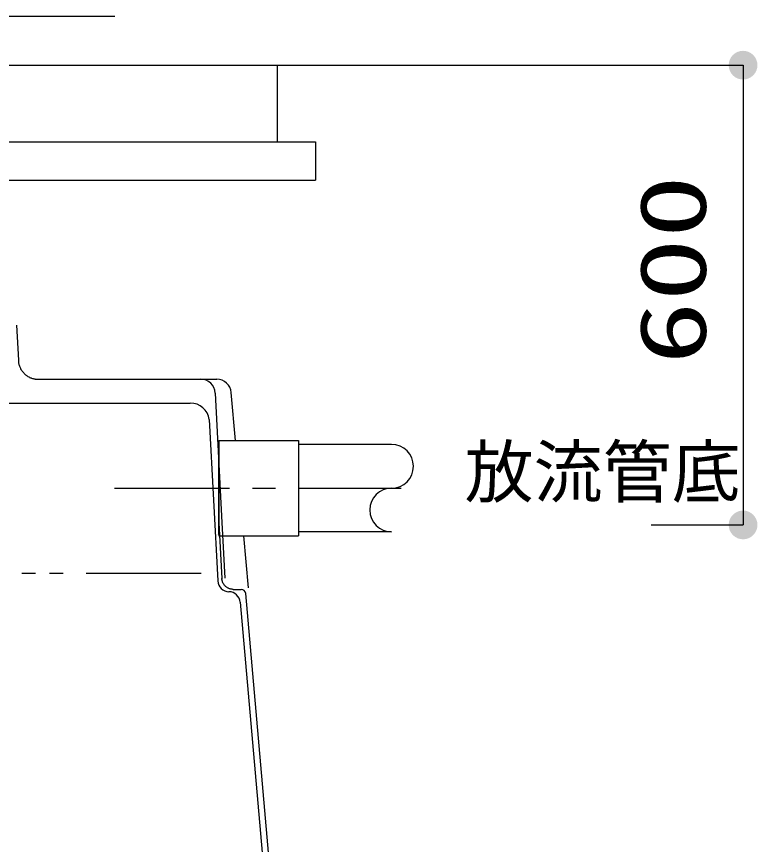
# Model space of a CAD drawing. Units: millimetres, scale not verified. Extents: x -9484 to 7834, y -6381 to 5697.
# Drawn here: x -4100 to -3134, y -2600 to -1521 of the extents above; entities that cross this region are included whole.
import ezdxf
from ezdxf.enums import TextEntityAlignment as Align

# ---------------------------------------------------------------- set-up
doc = ezdxf.new("R2010")
doc.units = ezdxf.units.MM
doc.header["$LTSCALE"] = 30
doc.linetypes.add('CHAIN1', pattern=[8, 5, -1, 1, -1])
doc.linetypes.add('DOUBLE_CHAIN1', pattern=[8.8, 5, -1, 0.6, -0.6, 0.6, -1])
for name, color, linetype, lineweight in [('0-1_KIKI', 3, 'Continuous', 25), ('0-2_SEISAKU', 2, 'Continuous', 25), ('0-5_MOJI', 7, 'Continuous', 25)]:
    doc.layers.add(name, color=color, linetype=linetype, lineweight=lineweight)
doc.styles.add('MS Gothic', font='')
doc.styles.add('ＭＳ ゴシック', font='')
doc.styles.get('MS Gothic').set_extended_font_data('MS Gothic')
doc.styles.get('ＭＳ ゴシック').set_extended_font_data('MS Gothic')

msp = doc.modelspace()

# ---------------------------------------------------------------- linework, layer by layer
at = {"layer": '0-1_KIKI'}
for p, q in [((-4099.94, -1923.22), (-4097.53, -1969.1)), ((-4071.57, -1993.74), (-3838.89, -1993.74)), ((-3840.94, -2011.74), (-3832.08, -2180.72)), ((-3814.48, -2073.74), (-3819.97, -2011.08)), ((-4307.2, -2024.84), (-3873.37, -2024.84)), ((-3848.63, -2046.25), (-3837.61, -2256.63)), ((-3836.15, -2073.74), (-3836.15, -2197.74)), ((-3836.15, -2195.24), (-3836.15, -2076.24)), ((-3610.95, -2078.74), (-3732.15, -2078.74)), ((-3836.08, -2180.93), (-3832.27, -2253.52)), ((-3832.08, -2180.72), (-3828.28, -2253.31)), ((-3836.15, -2197.74), (-3732.15, -2197.74)), ((-3797.67, -2265.95), (-3803.63, -2197.74)), ((-3610.95, -2192.74), (-3732.15, -2192.74)), ((-3832.27, -2253.52), (-3832.23, -2254.37)), ((-3817.29, -2267.74), (-3807.02, -2267.74)), ((-3760.23, -2739.74), (-3801.05, -2273.22)), ((-3808.33, -2284.53), (-3768.67, -2736.8))]:
    msp.add_line(p, q, dxfattribs=at)
at = {"layer": '0-1_KIKI', "linetype": 'CHAIN1'}
msp.add_line((-3972.41, -2135.74), (-3598.62, -2135.74), dxfattribs=at)
at = {"layer": '0-1_KIKI', "linetype": 'DOUBLE_CHAIN1'}
msp.add_line((-6121.11, -2246.73), (-3832.63, -2246.73), dxfattribs=at)
at = {"layer": '0-1_KIKI', "color": 4}
msp.add_lwpolyline([(-3971.62, -1520.83), (-4244.61, -1520.83), (-4353.04, -1949.42)], dxfattribs=at)
at = {"layer": '0-1_KIKI'}
for points in [[(-4097.53, -1969.1), (-4097.52, -1969.68), (-4097.47, -1970.93), (-4097.39, -1971.91), (-4097.26, -1972.79), (-4097.08, -1973.69), (-4096.77, -1974.72), (-4096.48, -1975.55), (-4096.11, -1976.52), (-4095.71, -1977.56), (-4095.29, -1978.57), (-4094.91, -1979.47), (-4094.71, -1979.9), (-4094.24, -1980.89), (-4093.83, -1981.57), (-4093.26, -1982.33), (-4092.73, -1983.02), (-4092.08, -1983.83), (-4091.36, -1984.69), (-4090.65, -1985.52), (-4090.01, -1986.25), (-4089.72, -1986.56), (-4088.96, -1987.35), (-4088.35, -1987.87), (-4087.57, -1988.41), (-4086.85, -1988.9), (-4085.97, -1989.46), (-4085.03, -1990.05), (-4084.09, -1990.62), (-4083.25, -1991.11), (-4082.87, -1991.31), (-4081.88, -1991.83), (-4081.11, -1992.13), (-4080.26, -1992.4), (-4079.37, -1992.64), (-4078.32, -1992.9), (-4077.24, -1993.15), (-4076.24, -1993.37), (-4075.61, -1993.5), (-4074.45, -1993.69)], [(-4074.45, -1993.69), (-4073.62, -1993.74), (-4073.58, -1993.74), (-4072.33, -1993.75), (-4071.57, -1993.74), (-4071.57, -1993.74)], [(-3836.15, -2073.74), (-3732.15, -2073.74), (-3732.15, -2197.74)], [(-3817.29, -2267.74), (-3817.51, -2267.74), (-3817.73, -2267.73), (-3818.73, -2267.69), (-3818.81, -2267.69), (-3819.73, -2267.57), (-3820.72, -2267.35), (-3821.49, -2267.16), (-3822.3, -2266.91), (-3823.26, -2266.51), (-3823.67, -2266.33), (-3824.22, -2266.06), (-3825.1, -2265.56), (-3825.45, -2265.35), (-3826.15, -2264.88), (-3826.95, -2264.22), (-3827.29, -2263.94), (-3827.72, -2263.54), (-3828.43, -2262.8), (-3828.7, -2262.51), (-3829.25, -2261.84), (-3829.83, -2260.98), (-3830.09, -2260.58), (-3830.4, -2260.06), (-3830.86, -2259.15), (-3830.99, -2258.89), (-3831.27, -2258.22), (-3831.6, -2257.26), (-3831.77, -2256.75), (-3831.97, -2255.94), (-3832.14, -2254.9), (-3832.19, -2254.57), (-3832.24, -2254.04), (-3832.27, -2253.52)]]:
    msp.add_lwpolyline(points, dxfattribs=at)
for centre, radius, start, end in [((-3859.91, -2012.74), 19, 3, 90), ((-3838.89, -2012.74), 19, 5, 90), ((-3873.37, -2049.84), 25, 8.24487, 90), ((-3837.15, -2076.24), 1, 0, 90), ((-3610.94, -2107.24), 28.5, 270, 90), ((-3610.94, -2164.24), 28.5, 90, 270), ((-3837.15, -2195.24), 1, 270, 0), ((-3822.63, -2255.85), 15, 183, 268.77247), ((-3823.27, -2285.84), 15, 5, 88.77247), ((-3807.02, -2273.74), 6, 5, 90)]:
    msp.add_arc(centre, radius, start, end, dxfattribs=at)
at = {"layer": '0-2_SEISAKU'}
for p, q in [((-6689.98, -1584.24), (-3231.97, -1584.24)), ((-3760.23, -1584.24), (-3760.23, -1684.24)), ((-4130.23, -1684.24), (-3710.23, -1684.24)), ((-3710.23, -1684.24), (-3710.23, -1734.24)), ((-4130.23, -1734.24), (-3710.23, -1734.24))]:
    msp.add_line(p, q, dxfattribs=at)
at = {"layer": '0-5_MOJI', "color": 4}
for p, q in [((-3272.62, -1584.24), (-3152.62, -1584.24)), ((-3152.62, -1584.24), (-3152.62, -2183.74)), ((-3272.62, -2183.74), (-3152.62, -2183.74))]:
    msp.add_line(p, q, dxfattribs=at)
at = {"layer": '0-5_MOJI'}
for points in [[(-3168.21, -1573.82), (-3152.62, -1584.24), (-3169.95, -1577.06)], [(-3165.88, -1570.98), (-3152.62, -1584.24), (-3168.21, -1573.82)], [(-3163.04, -1568.65), (-3152.62, -1584.24), (-3165.88, -1570.98)], [(-3159.8, -1566.92), (-3152.62, -1584.24), (-3163.04, -1568.65)], [(-3156.28, -1565.85), (-3152.62, -1584.24), (-3159.8, -1566.92)], [(-3152.62, -1565.49), (-3152.62, -1584.24), (-3156.28, -1565.85)], [(-3148.97, -1565.85), (-3152.62, -1584.24), (-3152.62, -1565.49)], [(-3145.45, -1566.92), (-3152.62, -1584.24), (-3148.97, -1565.85)], [(-3142.21, -1568.65), (-3152.62, -1584.24), (-3145.45, -1566.92)], [(-3139.37, -1570.98), (-3152.62, -1584.24), (-3142.21, -1568.65)], [(-3137.03, -1573.82), (-3152.62, -1584.24), (-3139.37, -1570.98)], [(-3135.3, -1577.06), (-3152.62, -1584.24), (-3137.03, -1573.82)], [(-3171.01, -1580.58), (-3152.62, -1584.24), (-3171.37, -1584.24)], [(-3171.37, -1584.24), (-3152.62, -1584.24), (-3171.01, -1587.9)], [(-3169.95, -1577.06), (-3152.62, -1584.24), (-3171.01, -1580.58)], [(-3171.01, -1587.9), (-3152.62, -1584.24), (-3169.95, -1591.41)], [(-3169.95, -1591.41), (-3152.62, -1584.24), (-3168.21, -1594.66)], [(-3168.21, -1594.66), (-3152.62, -1584.24), (-3165.88, -1597.5)], [(-3165.88, -1597.5), (-3152.62, -1584.24), (-3163.04, -1599.83)], [(-3163.04, -1599.83), (-3152.62, -1584.24), (-3159.8, -1601.56)], [(-3159.8, -1601.56), (-3152.62, -1584.24), (-3156.28, -1602.63)], [(-3156.28, -1602.63), (-3152.62, -1584.24), (-3152.62, -1602.99)], [(-3134.23, -1580.58), (-3152.62, -1584.24), (-3135.3, -1577.06)], [(-3133.87, -1584.24), (-3152.62, -1584.24), (-3134.23, -1580.58)], [(-3152.62, -1602.99), (-3152.62, -1584.24), (-3148.97, -1602.63)], [(-3148.97, -1602.63), (-3152.62, -1584.24), (-3145.45, -1601.56)], [(-3145.45, -1601.56), (-3152.62, -1584.24), (-3142.21, -1599.83)], [(-3142.21, -1599.83), (-3152.62, -1584.24), (-3139.37, -1597.5)], [(-3139.37, -1597.5), (-3152.62, -1584.24), (-3137.03, -1594.66)], [(-3137.03, -1594.66), (-3152.62, -1584.24), (-3135.3, -1591.41)], [(-3135.3, -1591.41), (-3152.62, -1584.24), (-3134.23, -1587.9)], [(-3134.23, -1587.9), (-3152.62, -1584.24), (-3133.87, -1584.24)], [(-3163.04, -2168.15), (-3152.62, -2183.74), (-3165.88, -2170.48)], [(-3159.8, -2166.42), (-3152.62, -2183.74), (-3163.04, -2168.15)], [(-3156.28, -2165.35), (-3152.62, -2183.74), (-3159.8, -2166.42)], [(-3152.62, -2164.99), (-3152.62, -2183.74), (-3156.28, -2165.35)], [(-3148.97, -2165.35), (-3152.62, -2183.74), (-3152.62, -2164.99)], [(-3145.45, -2166.42), (-3152.62, -2183.74), (-3148.97, -2165.35)], [(-3142.21, -2168.15), (-3152.62, -2183.74), (-3145.45, -2166.42)], [(-3139.37, -2170.48), (-3152.62, -2183.74), (-3142.21, -2168.15)], [(-3171.01, -2180.08), (-3152.62, -2183.74), (-3171.37, -2183.74)], [(-3169.95, -2176.56), (-3152.62, -2183.74), (-3171.01, -2180.08)], [(-3168.21, -2173.32), (-3152.62, -2183.74), (-3169.95, -2176.56)], [(-3165.88, -2170.48), (-3152.62, -2183.74), (-3168.21, -2173.32)], [(-3137.03, -2173.32), (-3152.62, -2183.74), (-3139.37, -2170.48)], [(-3135.3, -2176.56), (-3152.62, -2183.74), (-3137.03, -2173.32)], [(-3134.23, -2180.08), (-3152.62, -2183.74), (-3135.3, -2176.56)], [(-3133.87, -2183.74), (-3152.62, -2183.74), (-3134.23, -2180.08)], [(-3171.37, -2183.74), (-3152.62, -2183.74), (-3171.01, -2187.4)], [(-3171.01, -2187.4), (-3152.62, -2183.74), (-3169.95, -2190.91)], [(-3169.95, -2190.91), (-3152.62, -2183.74), (-3168.21, -2194.16)], [(-3168.21, -2194.16), (-3152.62, -2183.74), (-3165.88, -2197)], [(-3165.88, -2197), (-3152.62, -2183.74), (-3163.04, -2199.33)], [(-3163.04, -2199.33), (-3152.62, -2183.74), (-3159.8, -2201.06)], [(-3159.8, -2201.06), (-3152.62, -2183.74), (-3156.28, -2202.13)], [(-3156.28, -2202.13), (-3152.62, -2183.74), (-3152.62, -2202.49)], [(-3152.62, -2202.49), (-3152.62, -2183.74), (-3148.97, -2202.13)], [(-3148.97, -2202.13), (-3152.62, -2183.74), (-3145.45, -2201.06)], [(-3145.45, -2201.06), (-3152.62, -2183.74), (-3142.21, -2199.33)], [(-3142.21, -2199.33), (-3152.62, -2183.74), (-3139.37, -2197)], [(-3139.37, -2197), (-3152.62, -2183.74), (-3137.03, -2194.16)], [(-3137.03, -2194.16), (-3152.62, -2183.74), (-3135.3, -2190.91)], [(-3135.3, -2190.91), (-3152.62, -2183.74), (-3134.23, -2187.4)], [(-3134.23, -2187.4), (-3152.62, -2183.74), (-3133.87, -2183.74)]]:
    msp.add_solid(points, dxfattribs=at)

# ---------------------------------------------------------------- texts
at = {"layer": '0-1_KIKI', "color": 4, "style": 'MS Gothic'}
msp.add_text('放流管底', height=65.98, dxfattribs=at).set_placement((-3515.71, -2167.17), align=Align.BOTTOM_LEFT)
at = {"layer": '0-5_MOJI', "color": 3, "style": 'ＭＳ ゴシック', "width": 1.4}
msp.add_text('600', height=86.59, rotation=90, dxfattribs=at).set_placement((-3175.12, -1974.85), align=Align.BOTTOM_LEFT)

doc.saveas('drawing.dxf')
